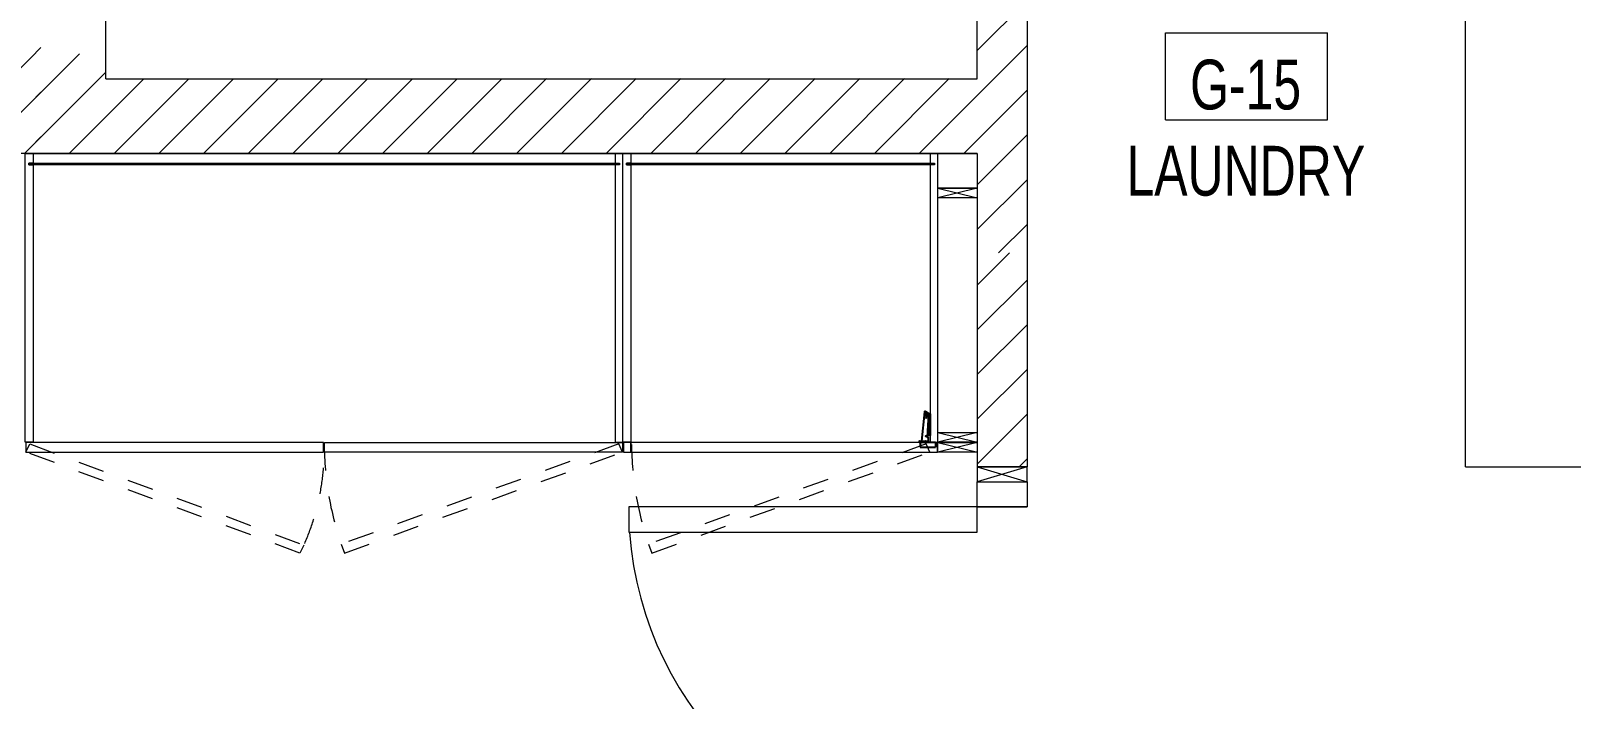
# Model space of a CAD drawing. Header units: millimetres. Extents: x -18512 to 101824, y -95768 to 52898.
# Drawn here: x 18388 to 21480, y -60894 to -59551 of the extents above; entities that cross this region are included whole.
import ezdxf

# ---------------------------------------------------------------- set-up
doc = ezdxf.new("R2010")
doc.units = ezdxf.units.MM
doc.header["$LTSCALE"] = 25
doc.linetypes.add('Dash 3mm', pattern=[6, 3, -3])
doc.linetypes.add('HIDDEN2', pattern=[4.7625, 3.175, -1.5875])
doc.layers.get('0').update_dxf_attribs({"color": 254, "lineweight": 0})
for name, color, linetype, lineweight in [('-cabinets', 3, 'Continuous', 9), ('-dotted line', 1, 'HIDDEN2', 0), ('A-AREA-IDEN', 2, 'Continuous', 9), ('A-DOOR', 31, 'Continuous', 18), ('Archi-frame', 253, 'Continuous', 9), ('FIXTURES', 8, 'Continuous', 0), ('I-WALL', 2, 'Continuous', 9), ('Ishtar Furniture', 3, 'Continuous', 25)]:
    doc.layers.add(name, color=color, linetype=linetype, lineweight=lineweight)
doc.layers.add('AR WALL HATCH', color=8, linetype='Continuous')
doc.styles.add('Arial Narrow_4', font='fi_9001f.ttf', dxfattribs={"width": 0.75, "height": 147.492401})
pattern_1 = [(45, (15109.02, 35539.32), (-44.90128, 44.90128), [])]

# ---------------------------------------------------------------- blocks, each defined once
blk = doc.blocks.new('M_NAGA Room Tag - Room Tag-1756429-GROUND FLOOR PLAN')
at = {"layer": 'A-AREA-IDEN'}
for p, q in [((-3.25, 1.75), (-3.25, -1.75)), ((-3.25, 1.75), (3.25, 1.75)), ((3.25, 1.75), (3.25, -1.75)), ((-3.25, -1.75), (3.25, -1.75))]:
    blk.add_line(p, q, dxfattribs=at)
blk = doc.blocks.new('FULL OVERLAY HINGE')
at = {"color": 252, "ltscale": 10}
for p, q in [((-8.7, 4.1), (-8.7, -7.6)), ((-6.5, 2.9), (-6.5, -7.6)), ((-6.5, -0.6), (-8.7, -0.6)), ((-6.5, -4.3), (-8.7, -4.3)), ((-7.7, -8.6), (-7.5, -8.6))]:
    blk.add_line(p, q, dxfattribs=at)
at = {"layer": 'Ishtar Furniture', "color": 252, "ltscale": 10}
for p, q in [((-11, 3.8), (-17, -55)), ((-4, 1.4), (-9.5, 4.6)), ((0, 0), (-3, 0)), ((0, 0), (0, -44)), ((-7.7, -8.6), (-7.5, -8.6)), ((-3, -0.3), (-5.5, -47)), ((-3, -0.3), (-3, -44)), ((-22, -56), (-22, -57)), ((-22, -57), (-5, -57)), ((-22, -57), (11, -57)), ((-21, -55), (-10, -55)), ((-20, -57), (-20, -67)), ((-17, -55), (-4, -55)), ((-9, -56), (-9, -57)), ((-5.5, -47), (-4, -47)), ((-5.3, -44), (-3, -44)), ((-4, -47), (-4, -55)), ((0, -44), (-3, -44)), ((11, -57), (11, -67)), ((-20, -67), (11, -67))]:
    blk.add_line(p, q, dxfattribs=at)
blk.add_circle((-7.4, -45.2), 1, dxfattribs=at)
for centre, radius, start, end in [((-10, 3.7), 1, 60.2447, 176.5754), ((-5, -0.3), 2, 0, 60.2447), ((-7.7, -7.6), 1, 180, 270), ((-7.5, -7.6), 1, 270, 360), ((-21, -56), 1, 90, 180), ((-10, -56), 1, 0, 90)]:
    blk.add_arc(centre, radius, start, end, dxfattribs=at)
blk = doc.blocks.new('E  Naga_Single-Panel2 - NAGA-Maid_s Bath _WD08_-8946053-GROUND FLOOR PLAN')
at = {"layer": 'A-DOOR', "lineweight": 18}
for p, q in [((350, 749.7), (299, 749.7)), ((299, 749.7), (299, 50)), ((350, 50), (350, 749.7)), ((-350, 50), (-400, 50)), ((-350, -50), (-350, 50)), ((299, 50), (350, 50)), ((350, -50), (350, 50)), ((350, 50), (400, 50)), ((350, 50), (350, -50)), ((-350, -50), (-400, -50)), ((400, -50), (350, -50))]:
    blk.add_line(p, q, dxfattribs=at)
at = {"layer": 'A-DOOR'}
blk.add_arc((350, 50), 700, 94.1781, 180, dxfattribs=at)

msp = doc.modelspace()

# ---------------------------------------------------------------- hatches: boundary and pattern name
at = {"layer": 'AR WALL HATCH', "lineweight": 5, "ltscale": 25}
h = msp.add_hatch(dxfattribs=at)
h.set_pattern_fill('ANSI31', color=256, scale=20, style=0)
h.set_pattern_definition(pattern_1)
h.paths.add_polyline_path([(18408.4, -59497.3), (18408.4, -59847.4), (18388.1, -59847.4), (18388.1, -57897.4), (18538.1, -57897.4), (18538.1, -59497.3)])
h = msp.add_hatch(dxfattribs=at)
h.set_pattern_fill('ANSI31', color=256, scale=20, style=0)
h.set_pattern_definition(pattern_1)
h.paths.add_polyline_path([(20293.1, -58047.4), (20388.1, -58047.4), (20388.1, -59797.4), (20345.3, -59797.4), (20288.1, -59797.4), (20288.1, -58082.7)])
h = msp.add_hatch(dxfattribs=at)
h.set_pattern_fill('ANSI31', color=256, scale=20, style=0)
h.set_pattern_definition(pattern_1)
h.paths.add_polyline_path([(20293.1, -58047.4), (20388.1, -58047.4), (20388.1, -59897.4), (20388.1, -59997.4), (20288.1, -59997.4), (20288.1, -58082.7)])
h = msp.add_hatch(dxfattribs=at)
h.set_pattern_fill('ANSI31', color=256, scale=20, style=0)
h.set_pattern_definition(pattern_1)
h.paths.add_polyline_path([(20388.1, -59647.4), (20288.1, -59647.4), (20288.1, -59647.2), (18538.4, -59647.5), (18538.4, -59597.4), (18408.4, -59597.4), (18388.1, -59597.4), (17298.1, -59597.4), (17298.1, -60197.4), (16938.1, -60197.4), (16938.1, -60317.4), (16338.1, -60317.4), (16338.1, -60197.4), (15988.1, -60197.4), (15988.1, -60347.4), (17298.1, -60347.4), (17298.7, -60427.5), (17398.1, -60427.4), (17398.1, -59797.4), (18388.1, -59797.4), (18388.1, -59797.4), (20288.1, -59797.4), (20288.1, -59797.4), (20388.1, -59797.4)])
h = msp.add_hatch(dxfattribs=at)
h.set_pattern_fill('ANSI31', color=256, scale=20, style=0)
h.set_pattern_definition([(45, (11726.35, 15521), (-44.90128, 44.90128), [])])
h.paths.add_polyline_path([(20288.1, -59997.4), (20388.1, -59997.4), (20388.1, -60427.4), (20288.1, -60427.4), (20288.1, -60029.2)])

# ---------------------------------------------------------------- linework, layer by layer
at = {"layer": '-cabinets'}
for p, q in [((21268.1, -59836.7), (21268.1, -58847.4)), ((21268.1, -60427.2), (21268.1, -59836.7)), ((20288.1, -59867.4), (20209.3, -59867.4)), ((21268.1, -60427.2), (21668.1, -60427.2))]:
    msp.add_line(p, q, dxfattribs=at)
at = {"layer": '-cabinets', "color": 1}
for p, q in [((20209.3, -59867.4), (20288.1, -59886.4)), ((20288.1, -59867.4), (20209.3, -59886.4)), ((20209.3, -60358.4), (20288.1, -60377.4)), ((20288.1, -60358.4), (20209.3, -60377.4)), ((20288.1, -60378.4), (20209.3, -60397.4)), ((20209.3, -60378.4), (20288.3, -60397.4))]:
    msp.add_line(p, q, dxfattribs=at)
at = {"layer": '-cabinets'}
for points in [[(18392.9, -59820.6), (18392.9, -60377.4), (18376.9, -60377.4), (18376.9, -59797.4), (18392.9, -59797.4), (18392.9, -59817.4), (18383.9, -59817.4), (18383.9, -59820.6), (18392.9, -59820.6)], [(19560.9, -59820.6), (19560.9, -60377.4), (19576.9, -60377.4), (19576.9, -59797.4), (19560.9, -59797.4), (19560.9, -59817.4), (19569.9, -59817.4), (19569.9, -59820.6), (19560.9, -59820.6)], [(19592.9, -59820.6), (19592.9, -60377.4), (19576.9, -60377.4), (19576.9, -59797.4), (19592.9, -59797.4), (19592.9, -59817.4), (19583.9, -59817.4), (19583.9, -59820.6), (19592.9, -59820.6)], [(20193.3, -59820.6), (20193.3, -60377.4), (20209.3, -60377.4), (20209.3, -59797.4), (20193.3, -59797.4), (20193.3, -59817.4), (20202.3, -59817.4), (20202.3, -59820.6), (20193.3, -59820.6)]]:
    msp.add_lwpolyline(points, dxfattribs=at)
at = {"layer": '-cabinets', "color": 1}
for points in [[(19569.9, -59820.6), (18383.9, -59820.6), (18383.9, -59817.4), (19569.9, -59817.4), (19569.9, -59820.6)], [(20202.3, -59820.6), (19583.9, -59820.6), (19583.9, -59817.4), (20202.3, -59817.4), (20202.3, -59820.6)]]:
    msp.add_lwpolyline(points, close=True, dxfattribs=at)
at = {"layer": '-cabinets'}
for points in [[(20288.1, -59886.4), (20209.3, -59886.4), (20209.3, -59867.4), (20288.1, -59867.4)], [(20288.1, -60377.4), (20209.3, -60377.4), (20209.3, -60358.4), (20288.1, -60358.4)], [(18975.9, -60378.4), (18377.9, -60378.4), (18377.9, -60397.4), (18975.9, -60397.4)], [(18977.9, -60378.4), (19575.9, -60378.4), (19575.9, -60397.4), (18977.9, -60397.4)], [(19592.9, -60378.4), (19577.9, -60378.4), (19577.9, -60397.4), (19592.9, -60397.4)], [(19592.9, -60397.4), (20208.3, -60397.4), (20208.3, -60378.4), (19592.9, -60378.4)], [(20288.1, -60397.4), (20209.3, -60397.4), (20209.3, -60378.4), (20288.1, -60378.4)]]:
    msp.add_lwpolyline(points, close=True, dxfattribs=at)
at = {"layer": '-dotted line', "linetype": 'Dash 3mm', "ltscale": 0.7}
for points in [[(18385.9, -60381.2), (18936.4, -60584.1), (18928.1, -60600.2), (18377.9, -60397.4)], [(19568.8, -60380.8), (19011.4, -60582.4), (19017.9, -60600.2), (19575.9, -60397.4)], [(20185.8, -60380.8), (19628.4, -60582.4), (19634.9, -60600.2), (20192.9, -60397.4)]]:
    msp.add_lwpolyline(points, close=True, dxfattribs=at)
for centre, radius, start, end in [((18504.1, -60392.3), 473.1, 336.4755, 1.2412), ((19588.1, -60380.3), 611, 180.16, 199.3097), ((20205.1, -60380.3), 611, 180.16, 199.3097)]:
    msp.add_arc(centre, radius, start, end, dxfattribs=at)
at = {"layer": 'Archi-frame', "color": 252}
msp.add_lwpolyline([(20388.1, -60427.2), (20288.1, -60427.2), (20288.1, -60457.2), (20388.1, -60457.2)], close=True, dxfattribs=at)
for points in [[(20388.1, -60427.2), (20288.1, -60457.2)], [(20288.1, -60427.4), (20388.1, -60457.2)]]:
    msp.add_lwpolyline(points, dxfattribs=at)
at = {"layer": 'I-WALL'}
for p, q in [((18538.1, -58047.4), (18538.1, -59647.4)), ((20288.1, -59647.4), (20288.1, -58047.4)), ((20388.1, -58047.4), (20388.1, -60427.2)), ((18538.4, -59647.4), (20288.1, -59647.4)), ((20288.1, -59797.4), (17398.1, -59797.4)), ((18388.1, -59797.4), (20288.1, -59797.4)), ((20288.1, -59797.4), (20288.1, -60427.4)), ((20288.1, -60427.2), (20388.1, -60427.2)), ((20288.1, -60427.2), (20388.1, -60427.2)), ((20288.1, -60427.2), (20388.1, -60427.2)), ((20288.1, -60427.4), (20388.1, -60427.4))]:
    msp.add_line(p, q, dxfattribs=at)

# ---------------------------------------------------------------- block references
at = {"layer": 'A-AREA-IDEN', "lineweight": 18, "xscale": -49.99999999999998, "yscale": 49.99999999999998, "zscale": 49.99999999999998, "rotation": 180}
msp.add_blockref('M_NAGA Room Tag - Room Tag-1756429-GROUND FLOOR PLAN', (20828.6, -59642.5), dxfattribs=at)
at = {"layer": 'A-DOOR', "rotation": 89.99999999999993}
msp.add_blockref('E  Naga_Single-Panel2 - NAGA-Maid_s Bath _WD08_-8946053-GROUND FLOOR PLAN', (20338.1, -60857.2), dxfattribs=at)
at = {"layer": 'FIXTURES', "ltscale": 10}
msp.add_blockref('FULL OVERLAY HINGE', (20193.3, -60320.4), dxfattribs=at)

# ---------------------------------------------------------------- texts
at = {"layer": 'A-AREA-IDEN', "lineweight": 18, "char_height": 100, "width": 747, "attachment_point": 8, "line_spacing_factor": 0.968573, "style": 'Arial Narrow_4'}
for s, insert in [('G-15', (20826.8, -59710.6)), ('LAUNDRY', (20827.3, -59883.7))]:
    msp.add_mtext(s, dxfattribs=dict(at, insert=insert))

doc.saveas('drawing.dxf')
